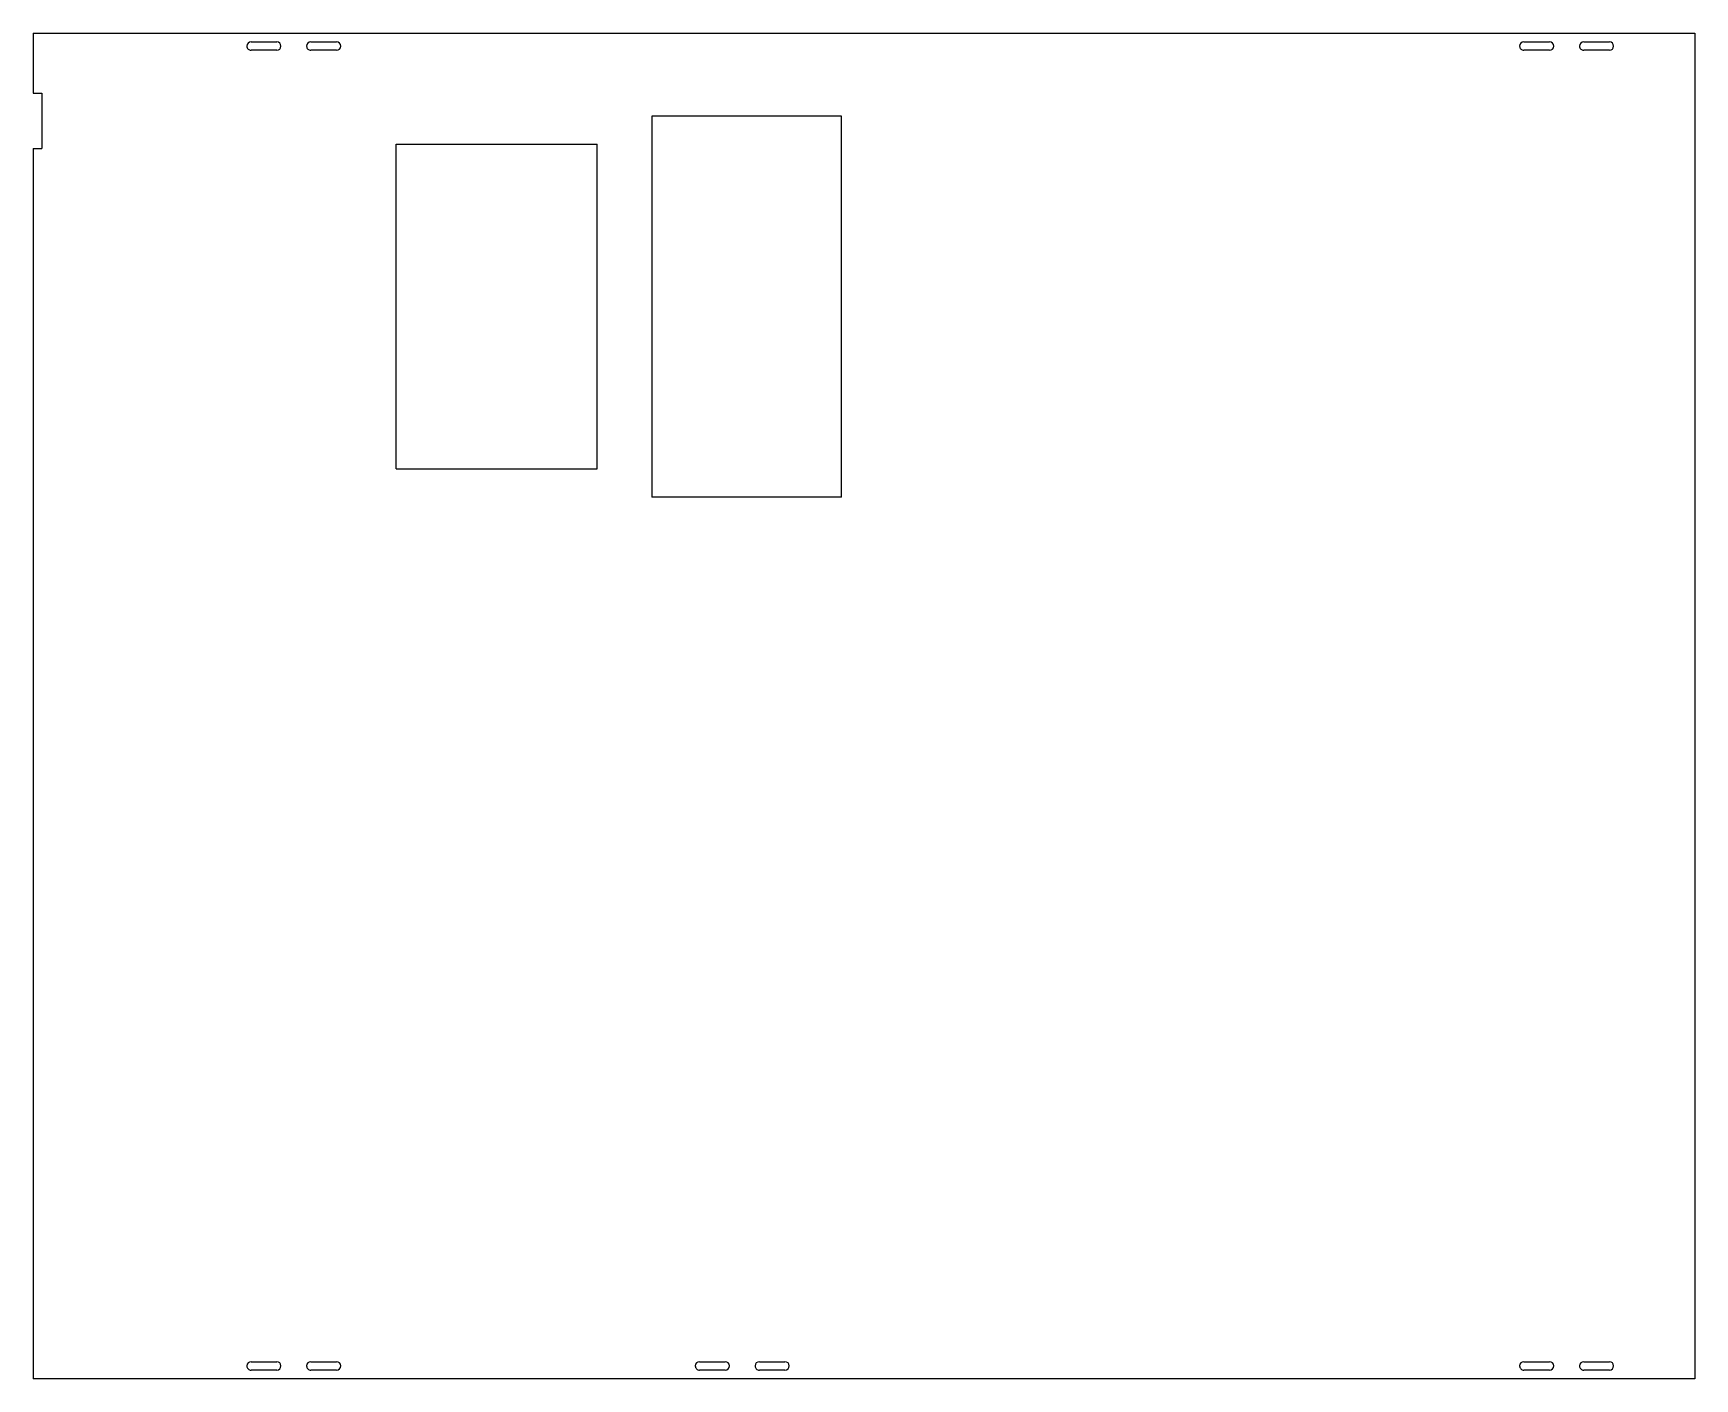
# Model space of a CAD drawing. Extents: x 20 to 267, y -220 to -20.
import ezdxf

# ---------------------------------------------------------------- set-up
doc = ezdxf.new("R2010")
doc.units = 0
doc.layers.add('BLACK', color=7, linetype='CONTINUOUS')

msp = doc.modelspace()

# ---------------------------------------------------------------- linework, layer by layer
at = {"layer": 'BLACK', "linetype": 'CONTINUOUS'}
for p, q in [((19.685, -20.32), (266.7, -20.32)), ((19.685, -20.32), (19.685, -29.21)), ((52.07, -21.59), (55.88, -21.59)), ((60.96, -21.59), (64.77, -21.59)), ((241.3, -21.59), (245.11, -21.59)), ((250.19, -21.59), (254, -21.59)), ((266.7, -20.32), (266.7, -220.345)), ((55.88, -22.86), (52.07, -22.86)), ((64.77, -22.86), (60.96, -22.86)), ((245.11, -22.86), (241.3, -22.86)), ((254, -22.86), (250.19, -22.86)), ((19.685, -29.21), (20.955, -29.21)), ((20.955, -29.21), (20.955, -37.465)), ((139.827, -32.639), (111.633, -32.639)), ((111.633, -32.639), (111.633, -89.281)), ((139.827, -89.281), (139.827, -32.639)), ((73.66, -36.83), (103.505, -36.83)), ((73.66, -85.09), (73.66, -36.83)), ((103.505, -85.09), (103.505, -36.83)), ((19.685, -37.465), (20.955, -37.465)), ((19.685, -37.465), (19.685, -220.345)), ((73.66, -85.09), (103.505, -85.09)), ((139.827, -89.281), (111.633, -89.281)), ((52.07, -217.805), (55.88, -217.805)), ((55.88, -219.075), (52.07, -219.075)), ((60.96, -217.805), (64.77, -217.805)), ((64.77, -219.075), (60.96, -219.075)), ((118.745, -217.805), (122.555, -217.805)), ((122.555, -219.075), (118.745, -219.075)), ((127.635, -217.805), (131.445, -217.805)), ((131.445, -219.075), (127.635, -219.075)), ((241.3, -217.805), (245.11, -217.805)), ((245.11, -219.075), (241.3, -219.075)), ((250.19, -217.805), (254, -217.805)), ((254, -219.075), (250.19, -219.075)), ((266.7, -220.345), (19.685, -220.345))]:
    msp.add_line(p, q, dxfattribs=at)
at = {"layer": 'BLACK'}
for centre, radius, start, end in [((52.07, -22.225), 0.635, 90, 180), ((52.0699, -22.2251), 0.6349, -180.009, -89.991), ((55.88, -22.225), 0.635, 0, 90), ((55.88, -22.225), 0.635, -89.9995, 0.000451), ((60.96, -22.225), 0.635, 90, 180), ((60.9599, -22.2251), 0.6349, -180.009, -89.991), ((64.77, -22.225), 0.635, 0, 90), ((64.77, -22.225), 0.635, -89.9995, 0.000451), ((241.3, -22.225), 0.635, 90, 180), ((241.3, -22.2251), 0.6349, -180.009, -89.991), ((245.11, -22.225), 0.635, 0, 90), ((245.11, -22.225), 0.635, -89.9995, 0.000451), ((250.19, -22.225), 0.635, 90, 180), ((250.19, -22.2251), 0.6349, -180.009, -89.991), ((254, -22.225), 0.635, 0, 90), ((254, -22.225), 0.635, -89.9995, 0.000451), ((52.07, -218.44), 0.635, 90, 180), ((52.0699, -218.44), 0.6349, -180.009, -89.991), ((55.88, -218.44), 0.635, 0, 90), ((55.88, -218.44), 0.635, -89.9995, 0.000451), ((60.96, -218.44), 0.635, 90, 180), ((60.9599, -218.44), 0.6349, -180.009, -89.991), ((64.77, -218.44), 0.635, 0, 90), ((64.77, -218.44), 0.635, -89.9995, 0.000451), ((118.745, -218.44), 0.635, 90, 180), ((118.745, -218.44), 0.6349, -180.009, -89.991), ((122.555, -218.44), 0.635, 0, 90), ((122.555, -218.44), 0.635, -89.9995, 0.000451), ((127.635, -218.44), 0.635, 90, 180), ((127.635, -218.44), 0.6349, -180.009, -89.991), ((131.445, -218.44), 0.635, 0, 90), ((131.445, -218.44), 0.635, -89.9995, 0.000451), ((241.3, -218.44), 0.635, 90, 180), ((241.3, -218.44), 0.6349, -180.009, -89.991), ((245.11, -218.44), 0.635, 0, 90), ((245.11, -218.44), 0.635, -89.9995, 0.000451), ((250.19, -218.44), 0.635, 90, 180), ((250.19, -218.44), 0.6349, -180.009, -89.991), ((254, -218.44), 0.635, 0, 90), ((254, -218.44), 0.635, -89.9995, 0.000451)]:
    msp.add_arc(centre, radius, start, end, dxfattribs=at)

doc.saveas('drawing.dxf')
